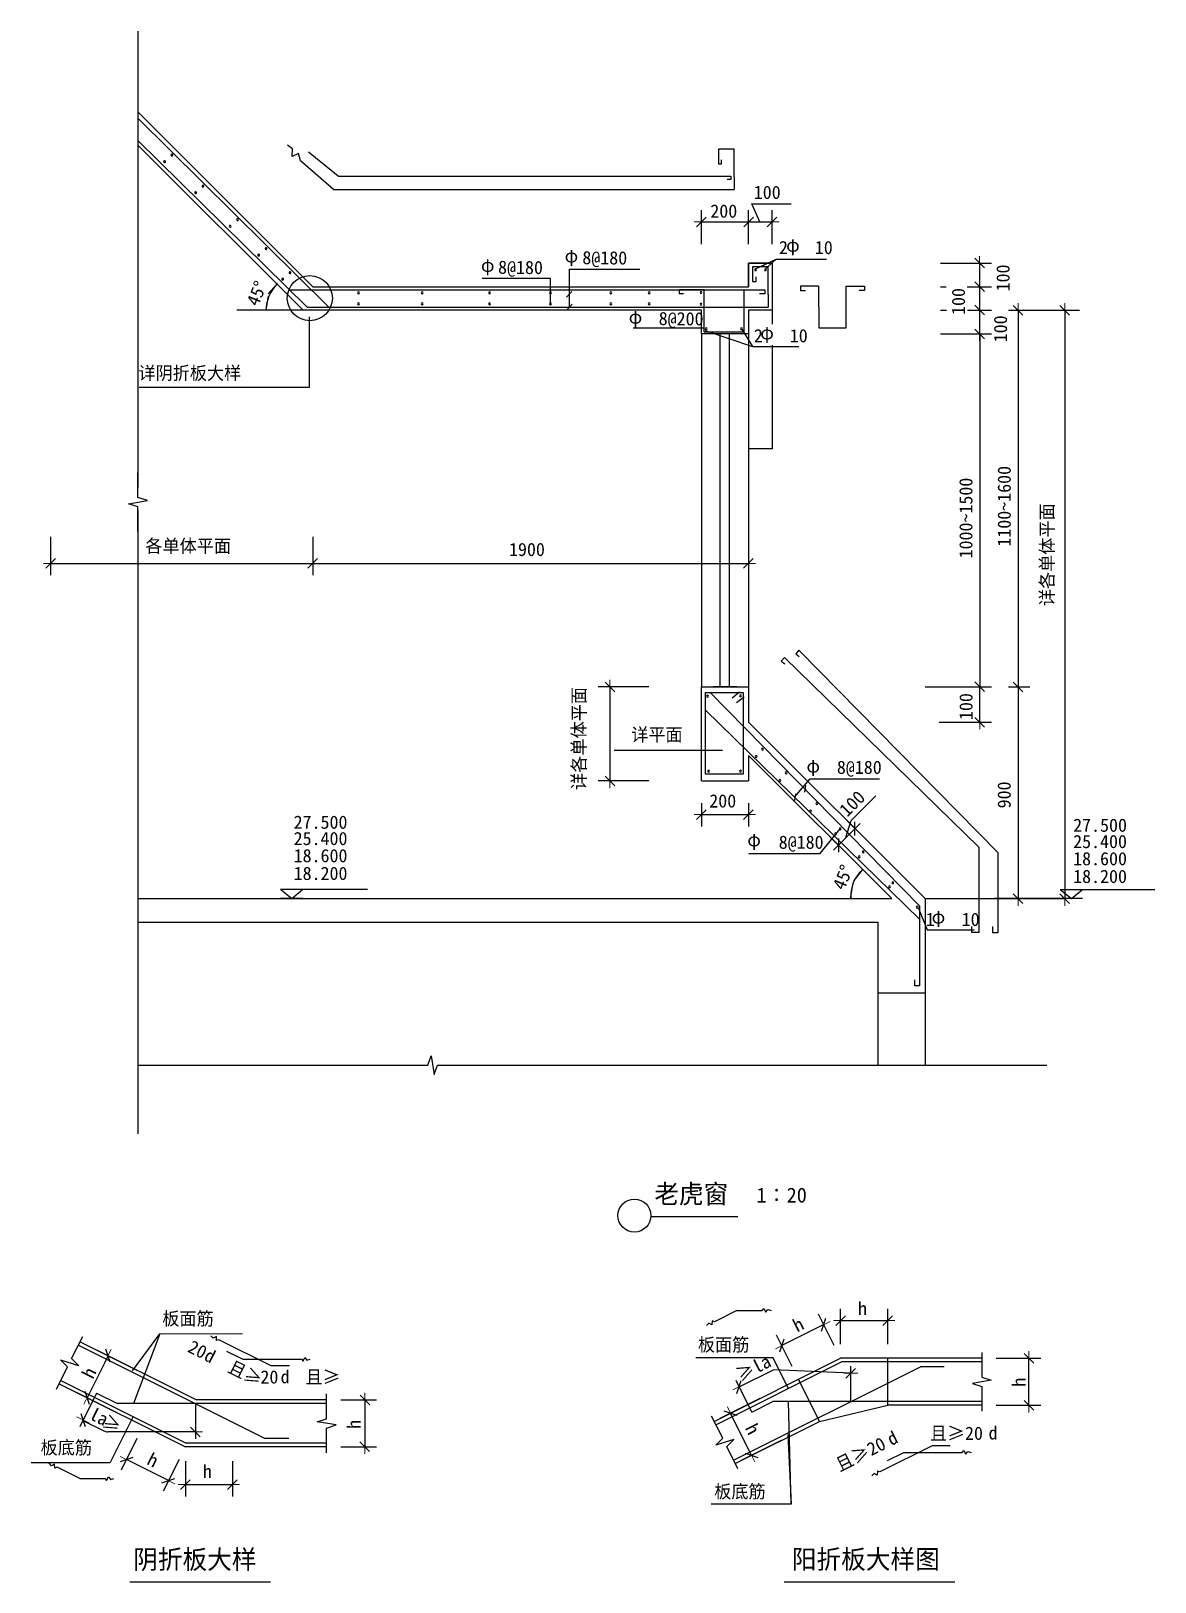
# Model space of a CAD drawing. Header units: metres. Extents: x 1024 to 24894, y -7409 to 25538.
import ezdxf

# ---------------------------------------------------------------- set-up
doc = ezdxf.new("R2010")
doc.units = ezdxf.units.M
for name, color, linetype in [('AXIS', 3, 'Continuous'), ('BA', 140, 'Continuous'), ('BAR', 2, 'Continuous'), ('NAME', 1, 'Continuous'), ('PUB_DIM', 3, 'Continuous'), ('PUB_TEXT', 7, 'Continuous'), ('PUB_WALL', 5, 'Continuous'), ('Q', 4, 'Continuous'), ('SLAB', 1, 'Continuous'), ('TXT', 7, 'Continuous'), ('WALL', 5, 'Continuous')]:
    doc.layers.add(name, color=color, linetype=linetype)

# ---------------------------------------------------------------- blocks, each defined once
blk = doc.blocks.new('_DIMX')
at = {"lineweight": 15}
blk.add_line((-150, 0), (150, 0), dxfattribs=at)
blk.add_lwpolyline([(-104.99, -103.24), (100.47, 102.14)])

msp = doc.modelspace()

# ---------------------------------------------------------------- linework, layer by layer
for p, q in [((3295.97, 25537.99), (3295.97, 15842.39)), ((3295.97, 23821.86), (7010.97, 20106.87)), ((6803.86, 19606.87), (3295.97, 23114.76)), ((3295.97, 23114.76), (6803.86, 19606.87)), ((16501.76, 21482.56), (16332.19, 21865.58)), ((16332.19, 21865.58), (17165.31, 21865.58)), ((12456.82, 19673.32), (12456.82, 20482.47)), ((12456.82, 20482.47), (13957.23, 20482.47)), ((16260.97, 20606.87), (16760.97, 20606.87)), ((16260.97, 20106.87), (16260.97, 20606.87)), ((16413.52, 20487.29), (16851.23, 20694.47)), ((16619.52, 20487.29), (16851.23, 20694.47)), ((16760.97, 20606.87), (16760.97, 19606.87)), ((16851.23, 20694.47), (17916.91, 20694.47)), ((7010.97, 20106.87), (16260.97, 20106.87)), ((12058.68, 20278.53), (10602.05, 20278.53)), ((12058.68, 19731.74), (12058.68, 20278.53)), ((6803.86, 19606.87), (5393.15, 19606.87)), ((15010.97, 19606.87), (6803.86, 19606.87)), ((6930.65, 19464.12), (6929.68, 17963.59)), ((15260.97, 19106.87), (15260.97, 19606.87)), ((16260.97, 19606.87), (16260.97, 19106.87)), ((16760.97, 19606.87), (16510.97, 19606.87)), ((15302.61, 19224.57), (13815.44, 19224.57)), ((15340.26, 19173.25), (16347.47, 18834.63)), ((16128.52, 19190.29), (16347.47, 18834.63)), ((16260.97, 19106.87), (15260.97, 19106.87)), ((15260.97, 19106.87), (15260.97, 11606.87)), ((16260.97, 19106.87), (16260.97, 11606.87)), ((16347.47, 18834.63), (17334.3, 18834.63)), ((6929.68, 17963.59), (3321.85, 17963.59)), ((3295.97, 15349.96), (3295.97, 2110.36)), ((1438.15, 14796.12), (1438.15, 13979.36)), ((7010.97, 14796.12), (7010.97, 13979.36)), ((1439.15, 14229.36), (7009.97, 14229.36)), ((14148.33, 11606.87), (13067.78, 11606.87)), ((13317.78, 11605.87), (13317.78, 9607.87)), ((15260.97, 11606.87), (16260.97, 11606.87)), ((15260.97, 9606.87), (15260.97, 11606.87)), ((16260.97, 11606.87), (16260.97, 10856.87)), ((16260.97, 10856.87), (20010.97, 7106.87)), ((16260.97, 10856.87), (20010.97, 7106.87)), ((15713.05, 10255.62), (13406.67, 10255.62)), ((16260.97, 10149.77), (16260.97, 9606.87)), ((19303.86, 7106.87), (16260.97, 10149.77)), ((16260.97, 10149.77), (19303.86, 7106.87)), ((14148.33, 9606.87), (13067.78, 9606.87)), ((15260.97, 9606.87), (16260.97, 9606.87)), ((17242.18, 9262.41), (17569.95, 9652.87)), ((17569.95, 9652.87), (19043.77, 9652.87)), ((18443.21, 8764.18), (18967.33, 9287.82)), ((21985.68, 9230.72), (21985.68, 7108.86)), ((18203.83, 8591.82), (17767.82, 8061.19)), ((18331.59, 8405.39), (18443.21, 8764.18)), ((17767.82, 8061.19), (16267.22, 8061.19)), ((3295.97, 7106.87), (19303.86, 7106.87)), ((3295.97, 7106.87), (19303.86, 7106.87)), ((20010.97, 7106.87), (20010.97, 3569.88)), ((20010.97, 7106.87), (20010.97, 3569.88)), ((3295.97, 6606.87), (19010.97, 6606.87)), ((3295.97, 6606.87), (19010.97, 6606.87)), ((19010.97, 6606.87), (19010.97, 3569.88)), ((19010.97, 6606.87), (19010.97, 3569.88)), ((19866.76, 6916.07), (20057.42, 6446.03)), ((20057.42, 6446.03), (21053.92, 6446.03)), ((19010.97, 5106.87), (20010.97, 5106.87)), ((19010.97, 5106.87), (20010.97, 5106.87)), ((3295.97, 3569.88), (8928.75, 3569.88)), ((10048.65, 3569.88), (22597.6, 3569.88)), ((14196.41, 354.38), (16032.13, 354.38)), ((3124.09, -7409.34), (6107.69, -7409.34)), ((17016.77, -7405.5), (20640.51, -7405.5))]:
    msp.add_line(p, q)
for points in [[(6257.49, 20176.32), (6061.55, 19953.12)], [(6015.61, 19612.08), (6065.23, 19904.91)], [(18683.08, 7724.71), (18498.52, 7492)], [(18430.01, 7107.71), (18479.63, 7400.54)]]:
    msp.add_lwpolyline(points)
for centre, radius in [((6945.66, 19863.5), 479.57), ((13838.98, 373.6), 350.89)]:
    msp.add_circle(centre, radius)
msp.add_arc((6803.86, 19606.87), 786.48, 135, 180)
at = {"layer": 'AXIS'}
for p, q in [((20010.97, 7106.87), (22788.47, 7106.87)), ((23230.22, 7106.87), (21483.94, 7106.87))]:
    msp.add_line(p, q, dxfattribs=at)
at = {"layer": 'BA'}
for p, q in [((15260.97, 19606.87), (7510.97, 19606.87)), ((16760.97, 19606.87), (16760.97, 19307.5)), ((16260.97, 19106.87), (15260.97, 19106.87)), ((15660.97, 11606.87), (15660.97, 19106.87)), ((15860.97, 11606.87), (15860.97, 19106.87)), ((16760.97, 18863.45), (16760.97, 16663.79)), ((16760.97, 16663.79), (16260.97, 16663.79)), ((16010.97, 11606.87), (15510.97, 11606.87))]:
    msp.add_line(p, q, dxfattribs=at)
at = {"layer": 'BAR'}
for p, q in [((2029.9, -2375.95), (5998.93, -4360.46)), ((15570.77, -4069.35), (18237.16, -2736.15)), ((15946.43, -4820.67), (19915.45, -2836.15)), ((21218.27, -2736.15), (18237.16, -2736.15)), ((20415.45, -2836.15), (19915.45, -2836.15)), ((1654.24, -3127.27), (4320.63, -4460.46)), ((2417.03, -3396.86), (2864.24, -3620.46)), ((7301.75, -3620.46), (2864.24, -3620.46)), ((16333.55, -3799.76), (16780.76, -3576.15)), ((21218.27, -3576.15), (16780.76, -3576.15)), ((7301.75, -4460.46), (4320.63, -4460.46)), ((6498.93, -4360.46), (5998.93, -4360.46))]:
    msp.add_line(p, q, dxfattribs=at)
for points in [[(16016.71, -1640.29), (15537.39, -1879.95), (15487.36, -1859.55), (15485.57, -1944.42), (15421.09, -1913.01), (15368.92, -1964.18)], [(16016.71, -1640.29), (16552.61, -1640.29), (16588.23, -1599.68), (16627.78, -1674.78), (16671.42, -1617.85), (16740.96, -1640.29)], [(6510.53, -2817.46), (6123.02, -2817.46), (5012.11, -2262), (4962.09, -2282.39), (4960.3, -2197.53), (4895.81, -2228.93), (4843.65, -2177.77)], [(5177.38, -2502.74), (5523.97, -2676.04), (6766.01, -2676.04), (6801.63, -2716.65), (6841.18, -2641.55), (6884.82, -2698.48), (6954.36, -2676.04)], [(20547.19, -4516.93), (20159.69, -4516.93), (19048.78, -5072.39), (18998.75, -5051.99), (18996.96, -5136.85), (18932.48, -5105.45), (18880.31, -5156.62)], [(2057.43, -5212.46), (1578.11, -4972.8), (1528.09, -4993.19), (1526.3, -4908.33), (1461.81, -4939.74), (1409.64, -4888.57)], [(19214.05, -4831.65), (19560.64, -4658.35), (20802.67, -4658.35), (20838.29, -4617.74), (20877.85, -4692.84), (20921.48, -4635.91), (20991.02, -4658.35)], [(2057.43, -5212.46), (2593.33, -5212.46), (2628.95, -5253.07), (2668.51, -5177.97), (2712.14, -5234.9), (2781.68, -5212.46)]]:
    msp.add_lwpolyline(points, dxfattribs=at)
at = {"layer": 'NAME'}
for p, q in [((6323.04, 7305.87), (8173.51, 7305.87)), ((6323.04, 7305.84), (6560.94, 7112.39)), ((6560.94, 7112.39), (6799.3, 7305.87)), ((22880.57, 7304.01), (24894.46, 7304.01)), ((22880.57, 7300.32), (23118.47, 7106.87)), ((23118.47, 7106.87), (23356.83, 7300.35)), ((6799.3, 7112.39), (6322.59, 7112.39)), ((23356.83, 7106.87), (22880.12, 7106.87))]:
    msp.add_line(p, q, dxfattribs=at)
at = {"layer": 'PUB_DIM'}
for p, q in [((15259.97, 21481.39), (15258.97, 21481.39)), ((15260.97, 21006.87), (15260.97, 21731.39)), ((15260.97, 21481.39), (16260.97, 21481.39)), ((16260.97, 21006.87), (16260.97, 21731.39)), ((16260.97, 21006.87), (16260.97, 21731.39)), ((16261.97, 21481.39), (16759.97, 21481.39)), ((16261.97, 21481.39), (16262.97, 21481.39)), ((16760.97, 21006.87), (16760.97, 21731.39)), ((20339.38, 20606.87), (21420.06, 20606.87)), ((21170.06, 20607.87), (21170.06, 20608.87)), ((21170.06, 20606.87), (21170.06, 20106.87)), ((20339.38, 20106.87), (20458.22, 20106.87)), ((20905.71, 20106.87), (21420.06, 20106.87)), ((20911.52, 20106.87), (21420.06, 20106.87)), ((21170.06, 20107.87), (21170.06, 20108.87)), ((21170.06, 20106.87), (21170.06, 19606.87)), ((21170.06, 20105.87), (21170.06, 20104.87)), ((20339.38, 19606.87), (20438.17, 19606.87)), ((20339.38, 19606.87), (20469.68, 19606.87)), ((20911.52, 19606.87), (21420.06, 19606.87)), ((20928.96, 19606.87), (21420.06, 19606.87)), ((21170.06, 19607.87), (21170.06, 19608.87)), ((21170.06, 19606.87), (21170.06, 19106.87)), ((21170.06, 19605.87), (21170.06, 19604.87)), ((21783.39, 19606.87), (22966.7, 19606.87)), ((21783.39, 19606.87), (22235.51, 19606.87)), ((21985.51, 19605.87), (21985.51, 11607.87)), ((21985.68, 19606.87), (21985.68, 9233.22)), ((22916.7, 19606.87), (23288.11, 19606.87)), ((22978.28, 19605.87), (22978.28, 7107.87)), ((20339.38, 19106.87), (21420.06, 19106.87)), ((20339.38, 19106.87), (21421.79, 19106.87)), ((21170.06, 19105.87), (21170.06, 19104.87)), ((21171.79, 19105.87), (21171.79, 11607.87)), ((7010.97, 14796.12), (7010.97, 13979.36)), ((16260.97, 14796.12), (16260.97, 13979.36)), ((7011.97, 14229.36), (16259.97, 14229.36)), ((20010.97, 11606.87), (21414.42, 11606.87)), ((20310.97, 11606.87), (21421.79, 11606.87)), ((20310.97, 11606.87), (21421.79, 11606.87)), ((21171.79, 11607.87), (21171.79, 11608.87)), ((21171.79, 10856.87), (21171.79, 11606.87)), ((21783.39, 11606.87), (22235.68, 11606.87)), ((21783.39, 11606.87), (22235.51, 11606.87)), ((21985.68, 11605.87), (21985.68, 7107.87)), ((20310.97, 10856.87), (21421.79, 10856.87)), ((21171.79, 10855.87), (21171.79, 10854.87)), ((15260.97, 9138.1), (15260.97, 8641.26)), ((16260.97, 9138.1), (16260.97, 8641.26)), ((15261.97, 8891.26), (16259.97, 8891.26)), ((18171.4, 8240.74), (18523.54, 8592.88)), ((18348.1, 8769.74), (18701.03, 8416.81)), ((17994.54, 8416.19), (18347.47, 8063.26)), ((21783.39, 7106.87), (22966.7, 7106.87)), ((21783.94, 7106.87), (22235.68, 7106.87)), ((18218.27, -2356.15), (18218.27, -1606.15)), ((19218.27, -2356.15), (19218.27, -1606.15)), ((17859.61, -1941.06), (16966.97, -2387.38)), ((18084.11, -2387.82), (17748.7, -1717)), ((18219.27, -1856.15), (19217.27, -1856.15)), ((3182.29, -2921.22), (3759.9, -2139.29)), ((3759.9, -2139.29), (3197.29, -3620.46)), ((3759.9, -2139.29), (5517.53, -2129.18)), ((17189.68, -2835.04), (16854.27, -2164.22)), ((2660.13, -2602.74), (2213.81, -3495.38)), ((3286.68, -2914.89), (2436.97, -2490.04)), ((15146.07, -2637.55), (16775.65, -2637.55)), ((16065.22, -3263.1), (16792.89, -2899.42)), ((17108.34, -3300.56), (16775.65, -2637.55)), ((18435.45, -2976.15), (16792.89, -2899.42)), ((18435.45, -3576.15), (18435.45, -2826.15)), ((21518.27, -2656.15), (22468.27, -2656.15)), ((22218.27, -3655.15), (22218.27, -2657.15)), ((16333.55, -3799.76), (15998.14, -3128.94)), ((2839.47, -3809.32), (1989.76, -3384.47)), ((2417.03, -3396.86), (2059.26, -4112.4)), ((4518.93, -3620.46), (4518.93, -4370.46)), ((7601.75, -3540.46), (8363.78, -3540.46)), ((8113.78, -3541.46), (8113.78, -4539.46)), ((16505.75, -3512.41), (15656.05, -3937.26)), ((17167.28, -5756.11), (17113.81, -3576.15)), ((3191.82, -3896.05), (2705.79, -4868.12)), ((16326.42, -4718.99), (15880.1, -3826.36)), ((21518.27, -3656.15), (22468.27, -3656.15)), ((2126.34, -3978.23), (2568.57, -4199.35)), ((4518.93, -4220.46), (2658.01, -4220.46)), ((17098.81, -4275.4), (17167.28, -5756.11)), ((3273.16, -4361.58), (2937.75, -5032.4)), ((7601.75, -4540.46), (8363.78, -4540.46)), ((16952.97, -4406.84), (16103.26, -4831.69)), ((1024.32, -4868.12), (2705.79, -4868.12)), ((3943.08, -5255.56), (3050.44, -4809.24)), ((4167.58, -4808.79), (3832.17, -5479.61)), ((4301.75, -4840.46), (4301.75, -5590.46)), ((5301.75, -4840.46), (5301.75, -5590.46)), ((4302.75, -5340.46), (5300.75, -5340.46)), ((17167.28, -5756.11), (15467.66, -5756.11))]:
    msp.add_line(p, q, dxfattribs=at)
for points in [[(3295.51, 14904.1), (3295.7, 15429.1), (3095.73, 15495.84), (3495.75, 15562.36), (3295.78, 15629.1), (3295.97, 16154.1)], [(8928.75, 3569.88), (9453.75, 3570.08), (9520.34, 3770.1), (9587.16, 3370.13), (9653.75, 3570.15), (10178.75, 3570.35)], [(1562.57, -3310.63), (1797.35, -2841.05), (1648.28, -2691.98), (2035.87, -2811.24), (1886.8, -2662.17), (2121.58, -2192.59)], [(21218.27, -2531.15), (21218.27, -3056.15), (21418.27, -3122.82), (21018.27, -3189.49), (21218.27, -3256.15), (21218.27, -3781.15)], [(7301.75, -4665.46), (7301.75, -4140.46), (7501.75, -4073.8), (7101.75, -4007.13), (7301.75, -3940.46), (7301.75, -3415.46)], [(16038.1, -5004.02), (15803.32, -4534.45), (15952.39, -4385.38), (15564.8, -4504.64), (15713.88, -4355.56), (15479.09, -3885.99)]]:
    msp.add_lwpolyline(points, dxfattribs=at)
for centre, radius, start, end in [((19166.38, 7173.7), 731.06, 131.57, 185.17), ((2658.01, -4020.46), 200, 243.43, 270)]:
    msp.add_arc(centre, radius, start, end, dxfattribs=at)
at = {"layer": 'PUB_WALL'}
for p, q in [((16760.97, 20606.87), (16260.97, 20606.87)), ((16260.97, 20606.87), (16260.97, 20106.87)), ((16760.97, 20606.87), (16760.97, 19606.87)), ((7010.97, 20106.87), (16260.97, 20106.87)), ((15260.97, 19606.87), (6803.86, 19606.87)), ((15260.97, 19106.87), (15260.97, 19606.87)), ((16260.97, 19606.87), (16260.97, 19106.87)), ((16760.97, 19606.87), (16260.97, 19606.87)), ((16260.97, 19106.87), (15260.97, 19106.87)), ((15510.97, 11606.87), (16010.97, 11606.87))]:
    msp.add_line(p, q, dxfattribs=at)
at = {"layer": 'SLAB'}
for p, q in [((3295.97, 23684.54), (7352.38, 19673.32)), ((3295.97, 23210.64), (6888.89, 19673.32)), ((6577.15, 23032.36), (6473.15, 23115.36)), ((6570.15, 22874.36), (6577.15, 23032.36)), ((6708.15, 22938.36), (6570.15, 22874.36)), ((6747.15, 22779.36), (6708.15, 22938.36)), ((7449.89, 22171.52), (6747.15, 22779.36)), ((7550.09, 22452.69), (6915.15, 22964.36)), ((15958.65, 23029.2), (15624.65, 23029.2)), ((15624.65, 23029.2), (15624.65, 22718.2)), ((15686.65, 22718.2), (15686.65, 22802.2)), ((15958.65, 22441.03), (15958.65, 23029.2)), ((7550.09, 22452.69), (15889.82, 22452.69)), ((15624.65, 22718.2), (15686.65, 22718.2)), ((15889.82, 22452.69), (15889.82, 22383.66)), ((15958.65, 22441.03), (15958.65, 22171.52)), ((7449.89, 22171.52), (15959.2, 22171.52)), ((15889.82, 22383.66), (15808.12, 22383.66)), ((16680.65, 20531), (16346.65, 20531)), ((16346.65, 20531), (16346.65, 20220)), ((16680.65, 19942.83), (16680.65, 20531)), ((16346.65, 20220), (16422.69, 20220)), ((16422.69, 20220), (16422.69, 20316.93)), ((17363.4, 20118.4), (17363.4, 20028.18)), ((17750.46, 20118.4), (17363.4, 20118.4)), ((17750.46, 20118.43), (17752.31, 19232.61)), ((18338.31, 19232.61), (18338.31, 20118.4)), ((18339.05, 20118.4), (18727.22, 20118.4)), ((18727.22, 20118.4), (18727.22, 20028.18)), ((6518.09, 20038.38), (16611.82, 20038.38)), ((14788.15, 20041.36), (14788.15, 19962.36)), ((14788.15, 19962.36), (14884.15, 19962.36)), ((15317.8, 20037.75), (14795.22, 20037.75)), ((15319.65, 19150), (15319.65, 20037.75)), ((16170.65, 19150), (16170.65, 20035.79)), ((16611.82, 19951.63), (16498.07, 19951.63)), ((16611.82, 20038.38), (16611.82, 19951.63)), ((16680.65, 19942.83), (16680.65, 19673.32)), ((17363.4, 20028.18), (17475.83, 20028.18)), ((18727.22, 20028.18), (18609.68, 20028.18)), ((6888.89, 19673.32), (16681.2, 19673.32)), ((15319.65, 19150), (16170.65, 19150)), ((17752.31, 19232.61), (18338.31, 19232.61)), ((17023.93, 12227.61), (21150.15, 8201.77)), ((17333.62, 12385.36), (21557.13, 8085.13)), ((15349.27, 9749.39), (15349.27, 11483.53)), ((15349.27, 11483.53), (16149.52, 11483.53)), ((15446.85, 11483.53), (19895.08, 6954.49)), ((16074.03, 11490.49), (15913.16, 11365.47)), ((16166.33, 11389.65), (16005.46, 11264.63)), ((16149.52, 11483.53), (16149.52, 9749.39)), ((15349.27, 11109.28), (19895.08, 6674.05)), ((16149.52, 9749.39), (15349.27, 9749.39)), ((15349.27, 9749.39), (15349.27, 9749.39)), ((21150.15, 8201.77), (21150.15, 6390.5)), ((21557.13, 8085.13), (21557.13, 6383.6)), ((19895.08, 6954.49), (19895.08, 5252.96)), ((21005.59, 6390.5), (21005.59, 6512.73)), ((21150.15, 6390.5), (21005.59, 6390.5)), ((21454.2, 6383.6), (21454.2, 6514.73)), ((21557.13, 6383.6), (21454.2, 6383.6)), ((19792.15, 5252.96), (19792.15, 5384.09)), ((19895.08, 5252.96), (19792.15, 5252.96)), ((19218.27, -3656.15), (19218.27, -2656.15)), ((17771.06, -3997.79), (17323.84, -3103.37))]:
    msp.add_line(p, q, dxfattribs=at)
for points in [[(3849.32, 22780.11, 1), (3872.18, 22747.29, 1)], [(4004.91, 22918.86, 1), (4027.77, 22886.04, 1)], [(4509.32, 22120.11, 1), (4532.18, 22087.29, 1)], [(4664.91, 22258.86, 1), (4687.77, 22226.04, 1)], [(5397.91, 21544.86, 1), (5420.77, 21512.04, 1)], [(5242.32, 21406.11, 1), (5265.18, 21373.29, 1)], [(5848.32, 20793.11, 1), (5871.18, 20760.29, 1)], [(6003.91, 20931.86, 1), (6026.77, 20899.04, 1)], [(16393.52, 20467.29, 1), (16433.52, 20467.29, 1)], [(16599.52, 20467.29, 1), (16639.52, 20467.29, 1)], [(6358.32, 20282.11, 1), (6381.18, 20249.29, 1)], [(6513.91, 20420.86, 1), (6536.77, 20388.04, 1)], [(7958.52, 19975.83, 1), (7998.52, 19975.83, 1)], [(9310.52, 19975.83, 1), (9350.52, 19975.83, 1)], [(10744.52, 19975.83, 1), (10784.52, 19975.83, 1)], [(12037.52, 19975.83, 1), (12077.52, 19975.83, 1)], [(13319.52, 19975.83, 1), (13359.52, 19975.83, 1)], [(14130.52, 19975.83, 1), (14170.52, 19975.83, 1)], [(15233.06, 19981.77, 1), (15273.06, 19981.77, 1)], [(7958.52, 19744.29, 1), (7998.52, 19744.29, 1)], [(9310.52, 19744.29, 1), (9350.52, 19744.29, 1)], [(10744.52, 19744.29, 1), (10784.52, 19744.29, 1)], [(12037.52, 19744.29, 1), (12077.52, 19744.29, 1)], [(13319.52, 19744.29, 1), (13359.52, 19744.29, 1)], [(14130.52, 19744.29, 1), (14170.52, 19744.29, 1)], [(15233.06, 19737.71, 1), (15273.06, 19737.71, 1)], [(15341.52, 19213.29, 1), (15381.52, 19213.29, 1)], [(16091.52, 19211.29, 1), (16131.52, 19211.29, 1)], [(15371.32, 11409.47, 1), (15411.32, 11409.47, 1)], [(16072.3, 11414.85, 1), (16112.3, 11414.85, 1)], [(16538.51, 10283.4, 1), (16578.51, 10283.4, 1)], [(16402.95, 10123.63, 1), (16442.95, 10123.63, 1)], [(15395.35, 9816.24, 1), (15435.35, 9816.24, 1)], [(16072.31, 9813.62, 1), (16112.31, 9813.62, 1)], [(16906.97, 9620.01, 1), (16946.97, 9620.01, 1)], [(17042.53, 9779.78, 1), (17082.53, 9779.78, 1)], [(17557.51, 8965.4, 1), (17597.51, 8965.4, 1)], [(17693.07, 9125.17, 1), (17733.07, 9125.17, 1)], [(18191.56, 8586.72, 1), (18231.56, 8586.72, 1)], [(18092.37, 8486.65, 1), (18132.37, 8486.65, 1)], [(18593.69, 7997.75, 1), (18633.69, 7997.75, 1)], [(18679.9, 8097.82, 1), (18719.9, 8097.82, 1)], [(19236.81, 7360.02, 1), (19276.81, 7360.02, 1)], [(19304.19, 7445.17, 1), (19344.19, 7445.17, 1)], [(19823.08, 6926.69, 1), (19863.08, 6926.69, 1)]]:
    msp.add_lwpolyline(points, format="xyb", close=True, dxfattribs=at)
for points in [[(12510.99, 20005.6), (12399.34, 19882.89)], [(12515.43, 19736.98), (12403.79, 19614.26)], [(17023.93, 12227.61), (16957.11, 12151.53), (17030.04, 12094)], [(17333.62, 12385.36), (17266.8, 12309.28), (17339.74, 12251.75)], [(17262.78, 9336.46), (17241.66, 9191.1)], [(17474.92, 9513.64), (17453.8, 9368.27)]]:
    msp.add_lwpolyline(points, dxfattribs=at)
at = {"layer": 'WALL'}
for p, q in [((16760.97, 20606.87), (16260.97, 20606.87)), ((16260.97, 20606.87), (16260.97, 20106.87)), ((16760.97, 20606.87), (16760.97, 19606.87)), ((7010.97, 20106.87), (16260.97, 20106.87)), ((15260.97, 19606.87), (7510.97, 19606.87)), ((15260.97, 19106.87), (15260.97, 19606.87)), ((16260.97, 19606.87), (16260.97, 19106.87)), ((16760.97, 19606.87), (16260.97, 19606.87)), ((16260.97, 19106.87), (15260.97, 19106.87)), ((2065.68, -2304.39), (4537.82, -3540.46)), ((15534.99, -3997.79), (18218.27, -2656.15)), ((21218.27, -2656.15), (18218.27, -2656.15)), ((1618.47, -3198.82), (4301.75, -4540.46)), ((7301.75, -3540.46), (4537.82, -3540.46)), ((17771.06, -3997.79), (19218.27, -3656.15)), ((21218.27, -3656.15), (19218.27, -3656.15)), ((15982.2, -4892.22), (17771.06, -3997.79)), ((7301.75, -4540.46), (4301.75, -4540.46))]:
    msp.add_line(p, q, dxfattribs=at)

# ---------------------------------------------------------------- block references
for p, rotation in [((1438.15, 14229.36), 180), ((13317.78, 11606.87), 90), ((13317.78, 9606.87), 270)]:
    msp.add_blockref('_DIMX', p, dxfattribs=dict(rotation=rotation))
msp.add_blockref('_DIMX', (7010.97, 14229.36))
at = {"layer": 'PUB_DIM'}
for p in [(15260.97, 21481.39), (16760.97, 21481.39), (16260.97, 14229.36), (16260.97, 8891.26), (19218.27, -1856.15), (18435.45, -2976.15), (5301.75, -5340.46)]:
    msp.add_blockref('_DIMX', p, dxfattribs=at)
for p, rotation in [((16260.97, 21481.39), 180), ((21170.06, 20606.87), 270), ((21170.06, 20106.87), 270), ((21170.06, 19606.87), 270), ((21985.51, 19606.87), 90), ((22978.28, 19606.87), 90), ((21170.06, 19106.87), 90), ((21171.79, 11606.87), 270), ((21985.68, 11606.87), 90), ((21171.79, 10856.87), 90), ((15260.97, 8891.26), 180), ((18524.25, 8593.59), 45), ((18170.7, 8240.04), 225), ((21985.68, 7106.87), 270), ((22978.28, 7106.87), 270), ((17860.5, -1940.61), 26.57), ((18218.27, -1856.15), 180), ((16966.07, -2387.82), 206.57), ((2660.58, -2601.84), 63.43), ((22218.27, -2656.15), 90), ((16065.22, -3263.1), 26.57), ((2213.37, -3496.27), 243.43), ((8113.78, -3540.46), 90), ((22218.27, -3656.15), 270), ((15879.66, -3825.46), 116.57), ((8113.78, -4540.46), 270), ((16326.87, -4719.89), 296.57), ((3049.55, -4808.79), 153.43), ((3943.98, -5256), 333.43), ((4301.75, -5340.46), 180)]:
    msp.add_blockref('_DIMX', p, dxfattribs=dict(at, rotation=rotation))
at = {"layer": 'PUB_DIM', "xscale": -1}
for p, rotation in [((2131.22, -3968.46), 153.43), ((4518.93, -4220.46), 180)]:
    msp.add_blockref('_DIMX', p, dxfattribs=dict(at, rotation=rotation))

# ---------------------------------------------------------------- texts
for s, p in [('100', (16373.83, 21971.08)), ('200', (15451.17, 21573.33)), ('1900', (11175.56, 14384.56)), ('200', (15428.88, 9043))]:
    msp.add_text(s, height=280).set_placement(p)
for s, rotation, p in [('100', 90, (21806.78, 20006.58)), ('45°', 67.5, (5846.98, 19671.68)), ('100', 90, (20858.97, 19506.58)), ('100', 90, (21752.41, 18925.51)), ('1100~1600', 90, (21832.04, 14584.62)), ('1000~1500', 90, (21017.46, 14334.62)), ('100', 90, (21020.06, 10901.39)), ('900', 90, (21830.47, 9024.79)), ('100', 45, (18359.37, 8828)), ('45°', 67.5, (18294.56, 7267.7))]:
    msp.add_text(s, height=280, rotation=rotation).set_placement(p)
at = {"layer": 'PUB_DIM'}
for s, p in [('27.500', (6601.78, 8591.15)), ('27.500', (23156.78, 8527.23)), ('25.400', (6601.78, 8244.5)), ('25.400', (23156.78, 8180.59)), ('18.600', (6601.78, 7879.98)), ('18.600', (23156.78, 7816.06)), ('18.200', (6601.78, 7503.91)), ('18.200', (23156.78, 7439.99))]:
    msp.add_text(s, height=280, dxfattribs=at).set_placement(p)
at = {"layer": 'PUB_TEXT'}
for s, height, p in [('详阴折板大样', 280, (3305.29, 18132.5)), ('各单体平面', 280, (3451.26, 14460.79)), ('详平面', 280, (13770.27, 10450.79)), ('老虎窗   ', 403, (14260.83, 632.27)), ('1∶20', 315, (16429.71, 652.03)), ('阴折板大样', 403, (3193.74, -7131.45)), ('阳折板大样图', 403, (17181.05, -7127.61))]:
    msp.add_text(s, height=height, dxfattribs=at).set_placement(p)
for p in [(22740.65, 13321.12), (12798.44, 9417.2)]:
    msp.add_text('详各单体平面', height=280, rotation=90, dxfattribs=at).set_placement(p)
at = {"layer": 'Q'}
for s, p in [('φ', (17060.71, 20849.54)), ('φ', (12356.29, 20622.55)), ('φ', (10578.61, 20422.73)), ('φ', (13717.05, 19322.33)), ('φ', (16511.34, 18987.3)), ('φ', (17492.61, 9785.31)), ('φ', (16236.32, 8217.89)), ('φ', (20152.04, 6578.76)), ('h', (18586.88, -1739)), ('d', (6324.43, -3189.15)), ('d', (21360.13, -4382.68)), ('h', (4672.77, -5199.43))]:
    msp.add_text(s, height=280, dxfattribs=at).set_placement(p)
for s, rotation, p in [('h', 27, (17296.28, -2110.31)), ('d', 333, (4678.58, -2685.36)), ('h', 63, (2337.77, -3115.48)), ('h', 90, (22145.65, -3261.48)), ('h', 90, (8022.21, -4159.23)), ('h', 297, (16180.43, -4138.85)), ('d', 27, (19295.31, -4523.38)), ('h', 333, (3464.69, -4898.41))]:
    msp.add_text(s, height=280, rotation=rotation, dxfattribs=at).set_placement(p)
at = {"layer": 'SLAB'}
for s, p in [('8@180', (12732.24, 20585.34)), ('8@180', (10942.41, 20381.52)), ('   8@200', (13782.29, 19296.44))]:
    msp.add_text(s, height=280, rotation=359.52, dxfattribs=at).set_placement(p)
for s, p in [('2   10', (16909.24, 20798.59)), ('2   10', (16376.41, 18925.27)), ('   8@180', (17567.59, 9757.77)), ('   8@180', (16332.25, 8165.94)), ('1   10', (20026.65, 6526.72))]:
    msp.add_text(s, height=280, dxfattribs=at).set_placement(p)
at = {"layer": 'TXT'}
for s, p in [('板面筋', (3811.36, -1954.49)), ('板面筋', (15187.36, -2507.61)), ('20   且≥', (5896.27, -3194.22)), ('且≥20', (20114.73, -4390.22)), ('板底筋', (1226.98, -4694.12)), ('板底筋', (15534.01, -5626.92))]:
    msp.add_text(s, height=280, dxfattribs=at).set_placement(p)
for s, rotation, p in [('20   且≥', 333.43, (4329.28, -2509.45)), ('≥la', 26.57, (16087.61, -3156.33)), ('la', 333.43, (2236.32, -3933.77)), ('≥', 333.43, (2509.08, -4095.89)), ('且≥20', 26.57, (18200.89, -5070.08))]:
    msp.add_text(s, height=280, rotation=rotation, dxfattribs=at).set_placement(p)

doc.saveas('drawing.dxf')
